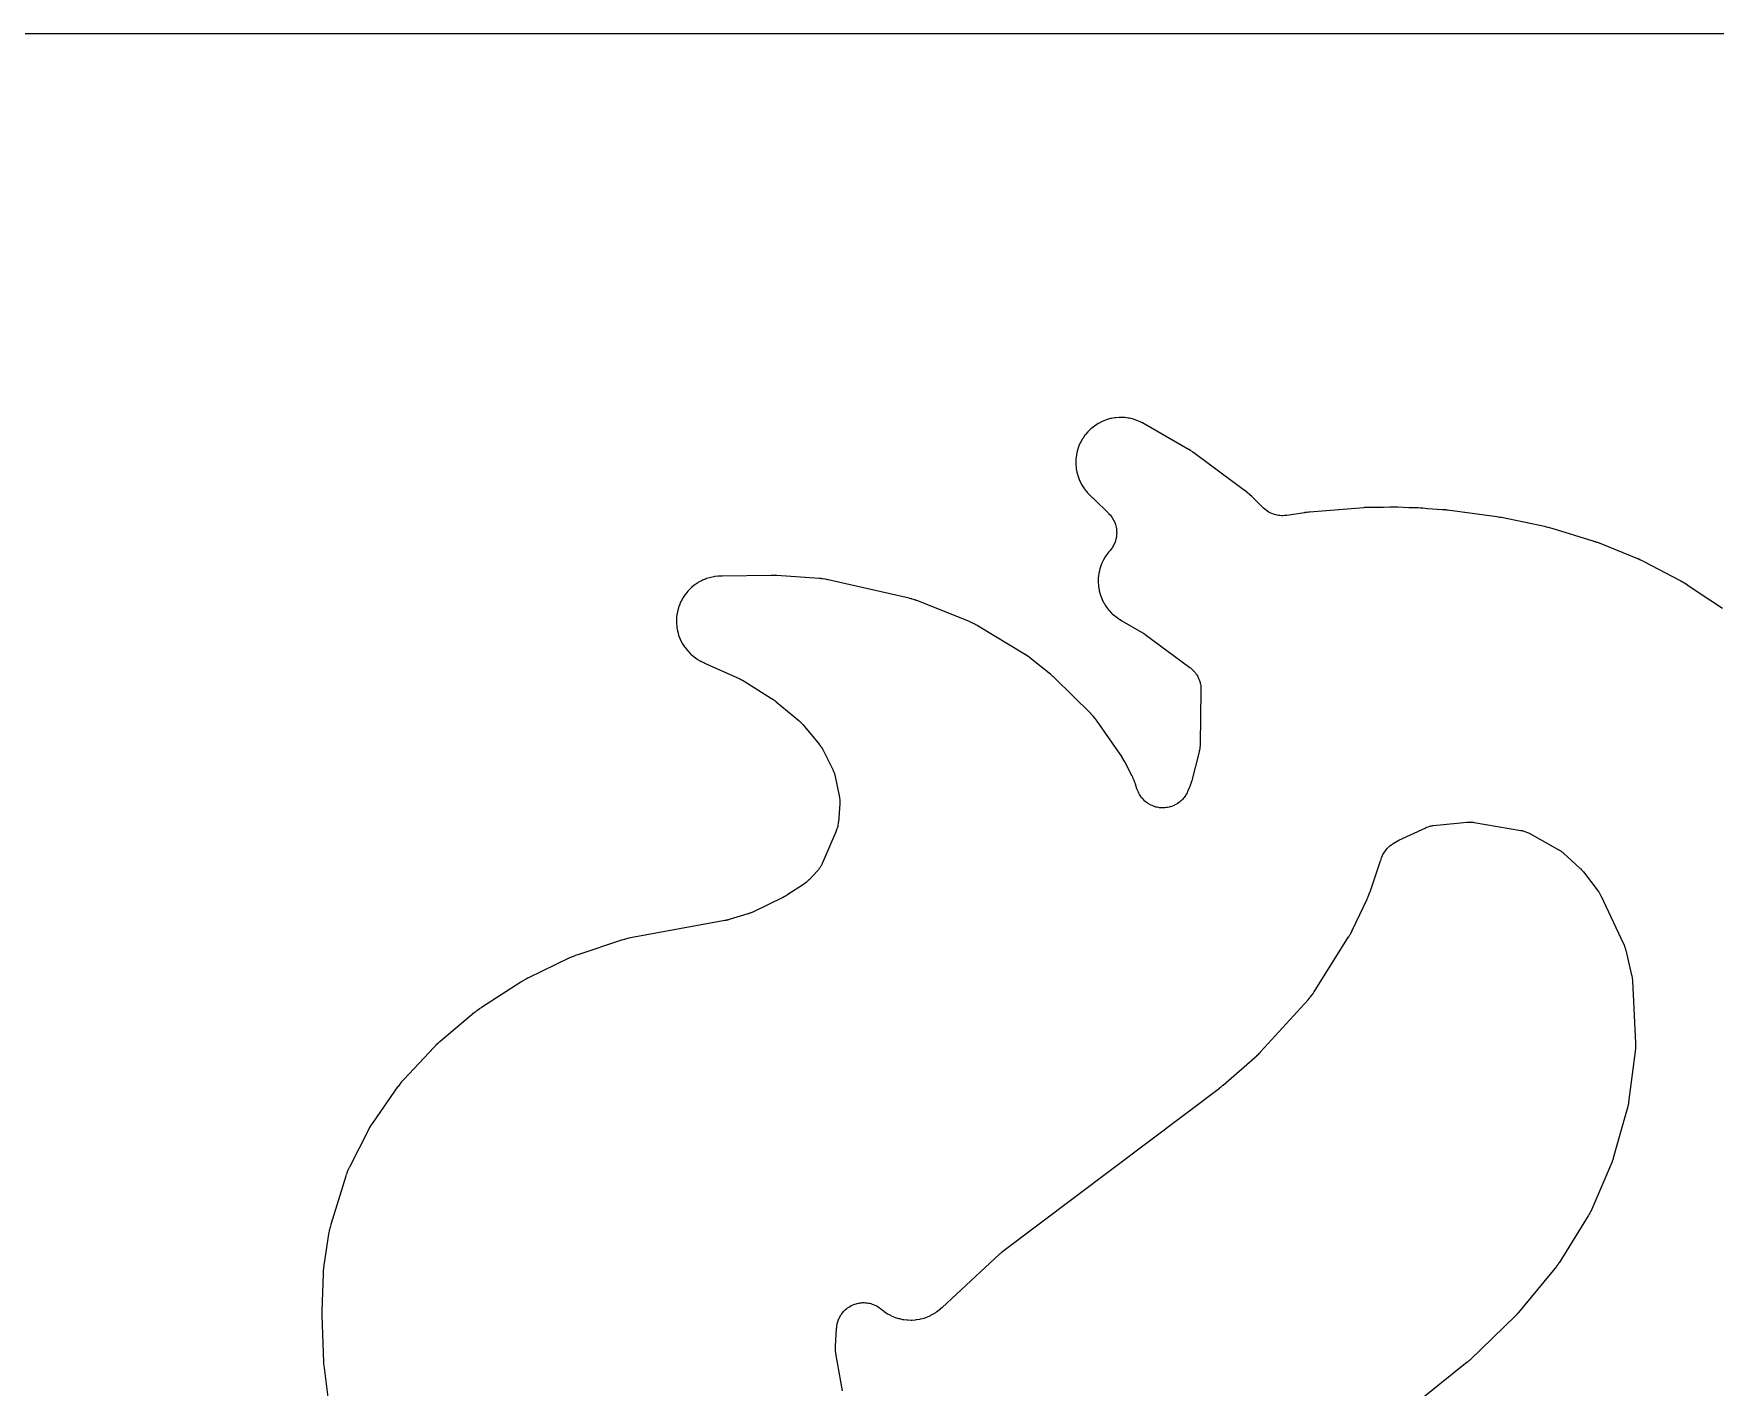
# Model space of a CAD drawing. Header units: millimetres. Extents: x 0 to 300, y 0 to 300.
# Drawn here: x 113.6 to 206.8, y 225 to 300.1 of the extents above; entities that cross this region are included whole.
import ezdxf

# ---------------------------------------------------------------- set-up
doc = ezdxf.new("R2010")
doc.units = ezdxf.units.MM
doc.layers.add('CUT', color=7, linetype='CONTINUOUS')

msp = doc.modelspace()

# ---------------------------------------------------------------- linework, layer by layer
at = {"layer": 'CUT'}
for points in [[(1.4375, 300.0625), (298.5625, 300.0625), (299.4478, 300.0625), (299.5212, 300.0589), (299.5794, 300.0503), (299.6365, 300.036), (299.6918, 300.0162), (299.745, 299.991), (299.7954, 299.9608), (299.8427, 299.9257), (299.8863, 299.8863), (299.9257, 299.8427), (299.9608, 299.7954), (299.991, 299.745), (300.0162, 299.6918), (300.036, 299.6365), (300.0503, 299.5794), (300.0589, 299.5212), (300.0625, 299.4478), (300.0625, 298.5625), (300.0625, 1.4375)], [(207.2076, 268.1979), (206.5025, 268.6702), (205.2625, 269.5028), (205.2493, 269.5114), (205.1625, 269.5664), (205.149, 269.5747), (205.124, 269.5897), (205.1168, 269.5941), (205.0065, 269.6599), (204.9928, 269.6678), (204.9036, 269.7179), (204.8897, 269.7254), (202.8681, 270.7912), (202.8547, 270.7981), (202.7664, 270.8418), (202.7528, 270.8484), (202.6406, 270.9004), (202.6268, 270.9066), (202.5365, 270.9458), (202.5225, 270.9517), (200.388, 271.8146), (200.3758, 271.8193), (200.2966, 271.8494), (200.2843, 271.8539), (200.2576, 271.8634), (200.2551, 271.8643), (200.2021, 271.883), (200.184, 271.8895), (200.1831, 271.8898), (200.1547, 271.8998), (200.1424, 271.904), (200.0619, 271.9306), (200.0495, 271.9345), (197.7607, 272.6343), (197.7477, 272.6381), (197.6629, 272.662), (197.6498, 272.6655), (197.5461, 272.6922), (197.5426, 272.693), (197.5294, 272.6963), (197.4435, 272.7163), (197.4303, 272.7193), (194.968, 273.2357), (194.9578, 273.2377), (194.8871, 273.2513), (194.8761, 273.2533), (194.7876, 273.2686), (194.7769, 273.2703), (194.7067, 273.2812), (194.6952, 273.2828), (191.9658, 273.6491), (191.955, 273.6505), (191.8797, 273.6592), (191.868, 273.6604), (191.7739, 273.6695), (191.7625, 273.6705), (191.688, 273.6762), (191.6758, 273.677), (190.8665, 273.7225), (190.6013, 273.753), (190.5856, 273.7546), (190.4831, 273.7637), (190.4674, 273.7649), (190.3385, 273.7729), (190.3227, 273.7737), (190.2199, 273.7773), (190.2041, 273.7777), (189.825, 273.7811), (189.2051, 273.816), (189.1875, 273.8167), (189.0731, 273.8198), (189.0555, 273.82), (188.9118, 273.8196), (188.8942, 273.8193), (188.7798, 273.8157), (188.7622, 273.8149), (188.4208, 273.7939), (187.6679, 273.8008), (187.6544, 273.8007), (187.5668, 273.7996), (187.5533, 273.7992), (187.4434, 273.7953), (187.4299, 273.7947), (187.3424, 273.7896), (187.329, 273.7886), (184.3391, 273.5466), (184.3296, 273.5457), (184.2633, 273.5393), (184.2531, 273.5382), (184.1706, 273.5288), (184.1606, 273.5276), (184.0956, 273.519), (184.085, 273.5175), (184.0535, 273.5128), (184.0507, 273.5125), (184.0377, 273.5107), (183.0535, 273.3634), (183.0074, 273.3578), (182.9227, 273.3495), (182.8299, 273.3453), (182.7681, 273.3457), (182.6754, 273.3511), (182.6139, 273.3579), (182.5222, 273.3728), (182.4618, 273.3859), (182.3721, 273.4102), (182.3134, 273.4294), (182.2267, 273.4628), (182.1702, 273.488), (182.0875, 273.5302), (182.0339, 273.561), (181.9559, 273.6115), (181.9058, 273.6477), (181.8335, 273.706), (181.77, 273.7627), (181.7362, 273.7945), (181.1289, 274.3965), (181.1134, 274.4113), (181.0109, 274.5058), (180.9949, 274.5201), (180.8622, 274.634), (180.8457, 274.6477), (180.7368, 274.7346), (180.7198, 274.7477), (180.7197, 274.7478), (177.9802, 276.7787), (177.966, 276.7889), (177.8726, 276.854), (177.8581, 276.8638), (177.7385, 276.942), (177.7237, 276.9514), (177.6267, 277.011), (177.6116, 277.0199), (175.1548, 278.4303), (175.1419, 278.4375), (175.0572, 278.4834), (175.0441, 278.4903), (174.9926, 278.5165), (174.9659, 278.5294), (174.7927, 278.6072), (174.7375, 278.6288), (174.56, 278.6883), (174.503, 278.7044), (174.3204, 278.7461), (174.2621, 278.7564), (174.0763, 278.78), (174.0173, 278.7845), (173.8301, 278.7896), (173.7709, 278.7883), (173.5841, 278.775), (173.5253, 278.7678), (173.3407, 278.7361), (173.2829, 278.7232), (173.1024, 278.6735), (173.0461, 278.6549), (172.8714, 278.5876), (172.8172, 278.5636), (172.65, 278.4794), (172.5985, 278.4502), (172.4403, 278.3499), (172.3919, 278.3157), (172.2445, 278.2003), (172.1997, 278.1615), (172.0643, 278.0322), (172.0236, 277.9892), (171.9016, 277.8471), (171.8653, 277.8003), (171.7579, 277.6468), (171.7264, 277.5967), (171.6347, 277.4334), (171.6083, 277.3804), (171.5331, 277.2089), (171.5121, 277.1535), (171.4542, 276.9754), (171.4387, 276.9183), (171.3987, 276.7353), (171.3889, 276.6769), (171.3671, 276.4909), (171.3631, 276.4318), (171.3597, 276.2446), (171.3616, 276.1854), (171.3767, 275.9987), (171.3844, 275.94), (171.4179, 275.7558), (171.4313, 275.6981), (171.4828, 275.518), (171.5018, 275.4619), (171.5708, 275.2878), (171.5953, 275.2339), (171.6811, 275.0675), (171.7108, 275.0162), (171.8126, 274.859), (171.8472, 274.811), (171.964, 274.6646), (172.0031, 274.6202), (172.1356, 274.4842), (172.1568, 274.4635), (172.2135, 274.4107), (172.2184, 274.4062), (172.2528, 274.3749), (172.258, 274.3702), (172.2901, 274.3417), (172.299, 274.3337), (172.3208, 274.3138), (172.3301, 274.3052), (172.34, 274.2959), (172.3488, 274.2875), (172.3691, 274.2679), (172.3778, 274.2595), (173.1658, 273.479), (173.1973, 273.4462), (173.2536, 273.3845), (173.3115, 273.3143), (173.3476, 273.2656), (173.3981, 273.1898), (173.4291, 273.1377), (173.4717, 273.0572), (173.4972, 273.0023), (173.5315, 272.9179), (173.5514, 272.8607), (173.5769, 272.7733), (173.5909, 272.7143), (173.6075, 272.6247), (173.6155, 272.5647), (173.6229, 272.4739), (173.6248, 272.4133), (173.623, 272.3223), (173.6187, 272.2618), (173.6077, 272.1714), (173.5974, 272.1117), (173.5773, 272.0229), (173.561, 271.9645), (173.5321, 271.8782), (173.5099, 271.8218), (173.4724, 271.7388), (173.4447, 271.6849), (173.399, 271.6061), (173.3659, 271.5553), (173.3125, 271.4816), (173.2602, 271.4166), (173.2308, 271.3818), (173.1709, 271.3147), (173.1337, 271.2686), (173.0234, 271.1172), (172.991, 271.0676), (172.8962, 270.9061), (172.8687, 270.8536), (172.7903, 270.6835), (172.7682, 270.6286), (172.707, 270.4516), (172.6904, 270.3947), (172.6469, 270.2126), (172.636, 270.1543), (172.6107, 269.9688), (172.6056, 269.9098), (172.5987, 269.7226), (172.5994, 269.6634), (172.611, 269.4764), (172.6176, 269.4176), (172.6475, 269.2327), (172.6599, 269.1748), (172.7079, 268.9938), (172.7259, 268.9373), (172.7916, 268.7619), (172.8151, 268.7075), (172.8977, 268.5395), (172.9265, 268.4877), (173.0253, 268.3286), (173.059, 268.2799), (173.173, 268.1313), (173.2113, 268.0861), (173.3395, 267.9495), (173.3821, 267.9084), (173.523, 267.7851), (173.5695, 267.7483), (173.724, 267.638), (173.7486, 267.6214), (173.7973, 267.5901), (173.8098, 267.5823), (173.8921, 267.5323), (173.9049, 267.5248), (175.0032, 266.8943), (175.0078, 266.8916), (175.0151, 266.8874), (175.0368, 266.8743), (175.0758, 266.8501), (175.0927, 266.8394), (175.1091, 266.8287), (175.1143, 266.8253), (175.1181, 266.8228), (175.1397, 266.808), (175.18, 266.7796), (175.1978, 266.7668), (177.6755, 264.9301), (177.7092, 264.9039), (177.7697, 264.8544), (177.8332, 264.7973), (177.8736, 264.7574), (177.9313, 264.6945), (177.9677, 264.6509), (178.0193, 264.5829), (178.0514, 264.536), (178.0962, 264.4634), (178.1238, 264.4137), (178.1615, 264.3372), (178.1843, 264.2851), (178.2146, 264.2053), (178.2323, 264.1513), (178.2549, 264.069), (178.2674, 264.0136), (178.2822, 263.9295), (178.2893, 263.8731), (178.2961, 263.7881), (178.2985, 263.7099), (178.2989, 263.6672), (178.2517, 260.6953), (178.2514, 260.6822), (178.2507, 260.6604), (178.2476, 260.6078), (178.2397, 260.5191), (178.2353, 260.4799), (178.2348, 260.4759), (178.2287, 260.4369), (178.213, 260.3492), (178.2023, 260.2977), (178.1972, 260.2765), (178.1941, 260.2637), (177.7876, 258.6702), (177.7835, 258.6546), (177.7736, 258.6183), (177.7691, 258.6027), (177.7636, 258.5839), (177.7589, 258.5684), (177.7476, 258.5325), (177.7427, 258.5171), (177.7337, 258.49), (177.7284, 258.4747), (177.7159, 258.4392), (177.7104, 258.424), (177.7035, 258.4056), (177.6977, 258.3905), (177.6839, 258.3555), (177.6778, 258.3405), (177.5753, 258.0934), (177.5575, 258.0533), (177.5232, 257.9807), (177.4818, 257.9033), (177.4519, 257.8533), (177.4032, 257.7803), (177.3685, 257.7334), (177.313, 257.6656), (177.2739, 257.6222), (177.212, 257.5601), (177.1689, 257.5208), (177.1013, 257.465), (177.0545, 257.43), (176.9818, 257.3811), (176.9319, 257.3509), (176.8548, 257.3092), (176.8021, 257.284), (176.7213, 257.25), (176.6664, 257.2301), (176.5827, 257.2041), (176.5262, 257.1896), (176.4403, 257.1719), (176.3826, 257.163), (176.2954, 257.1537), (176.2372, 257.1504), (176.1495, 257.1497), (176.0912, 257.1521), (176.0039, 257.1599), (175.9461, 257.168), (175.8599, 257.1843), (175.8032, 257.1979), (175.719, 257.2225), (175.6639, 257.2416), (175.5825, 257.2743), (175.5295, 257.2986), (175.4517, 257.3391), (175.4013, 257.3685), (175.3278, 257.4163), (175.2805, 257.4505), (175.212, 257.5052), (175.1682, 257.5438), (175.1054, 257.6049), (175.0656, 257.6476), (175.009, 257.7146), (174.9736, 257.761), (174.9238, 257.8331), (174.893, 257.8827), (174.8504, 257.9594), (174.8246, 258.0117), (174.7898, 258.0922), (174.7614, 258.1673), (174.747, 258.2087), (174.6646, 258.4642), (174.6608, 258.4757), (174.6352, 258.5499), (174.6312, 258.5613), (174.6149, 258.6056), (174.6061, 258.6281), (174.5462, 258.7731), (174.5365, 258.7952), (174.5167, 258.8381), (174.5115, 258.849), (174.4772, 258.9195), (174.4718, 258.9304), (174.0871, 259.6826), (174.0773, 259.701), (174.0111, 259.8199), (174.0006, 259.838), (173.9125, 259.9841), (173.9014, 260.0019), (173.8272, 260.1159), (173.8154, 260.1332), (172.5412, 261.9474), (172.5334, 261.9582), (172.482, 262.028), (172.474, 262.0387), (172.4422, 262.08), (172.4254, 262.1008), (172.3136, 262.2332), (172.2959, 262.2532), (172.2605, 262.2915), (172.2514, 262.3012), (172.1911, 262.3636), (172.1817, 262.3731), (170.1892, 264.3465), (170.1775, 264.3577), (170.101, 264.4295), (170.0891, 264.4404), (169.9907, 264.5279), (169.9785, 264.5385), (169.8982, 264.6061), (169.8857, 264.6163), (168.9036, 265.3991), (168.8883, 265.4109), (168.788, 265.4857), (168.7724, 265.497), (168.6436, 265.5868), (168.6276, 265.5976), (168.5226, 265.6658), (168.5063, 265.6761), (165.9456, 267.2268), (165.9352, 267.233), (165.8669, 267.2725), (165.8563, 267.2785), (165.8148, 267.3014), (165.7933, 267.3127), (165.6523, 267.3832), (165.6303, 267.3936), (165.5871, 267.4131), (165.576, 267.418), (165.5034, 267.4489), (165.4922, 267.4535), (162.602, 268.617), (162.5916, 268.6211), (162.5183, 268.649), (162.5074, 268.6531), (162.459, 268.6704), (162.4355, 268.6783), (162.2882, 268.7244), (162.2653, 268.7311), (162.2254, 268.7419), (162.2145, 268.7447), (162.1394, 268.7635), (162.1271, 268.7664), (157.6262, 269.791), (157.6154, 269.7934), (157.5401, 269.8091), (157.5288, 269.8113), (157.4792, 269.8206), (157.4552, 269.8247), (157.3051, 269.8467), (157.2819, 269.8496), (157.2415, 269.854), (157.2305, 269.855), (157.1547, 269.8618), (157.1424, 269.8627), (154.7587, 270.0244), (154.7474, 270.0251), (154.6692, 270.0289), (154.6572, 270.0294), (154.5596, 270.0322), (154.5478, 270.0324), (154.4707, 270.0331), (154.458, 270.0331), (151.7422, 270.0005), (151.7277, 270.0002), (151.6336, 269.9968), (151.6191, 269.9961), (151.5626, 269.9926), (151.5337, 269.9902), (151.3491, 269.97), (151.2918, 269.961), (151.1124, 269.9236), (151.0563, 269.9091), (150.8813, 269.8546), (150.8269, 269.8347), (150.658, 269.7636), (150.6057, 269.7385), (150.4445, 269.6514), (150.3949, 269.6215), (150.2428, 269.5192), (150.1963, 269.4846), (150.0548, 269.3682), (150.0119, 269.3292), (149.8823, 269.1997), (149.8433, 269.1568), (149.7268, 269.0153), (149.6922, 268.9689), (149.5899, 268.8168), (149.5599, 268.7672), (149.4727, 268.606), (149.4476, 268.5538), (149.3764, 268.3849), (149.3565, 268.3305), (149.3019, 268.1556), (149.2873, 268.0995), (149.2499, 267.9201), (149.2408, 267.8629), (149.2208, 267.6807), (149.2173, 267.6228), (149.215, 267.4396), (149.2171, 267.3817), (149.2325, 267.1991), (149.2401, 267.1416), (149.2731, 266.9614), (149.2862, 266.9049), (149.3364, 266.7287), (149.355, 266.6738), (149.4219, 266.5032), (149.4457, 266.4503), (149.5288, 266.287), (149.5575, 266.2367), (149.656, 266.0821), (149.6895, 266.0348), (149.8024, 265.8905), (149.8403, 265.8466), (149.9666, 265.7138), (150.0085, 265.6738), (150.1471, 265.5539), (150.1927, 265.5181), (150.3421, 265.4121), (150.391, 265.3809), (150.5522, 265.2885), (150.5777, 265.2747), (150.6281, 265.249), (150.6411, 265.2426), (150.726, 265.2018), (150.7391, 265.1956), (152.6916, 264.3151), (152.7055, 264.3087), (152.7379, 264.2935), (152.7517, 264.2868), (152.7684, 264.2786), (152.7821, 264.2717), (152.8139, 264.2554), (152.8274, 264.2482), (152.8384, 264.2424), (152.8519, 264.235), (152.8831, 264.2176), (152.8965, 264.21), (152.9127, 264.2006), (152.9259, 264.1928), (152.9565, 264.1743), (152.9696, 264.1662), (154.4887, 263.214), (154.5013, 263.2059), (154.5307, 263.1868), (154.5433, 263.1785), (154.5585, 263.1682), (154.5709, 263.1597), (154.5996, 263.1396), (154.6119, 263.1309), (154.6216, 263.1238), (154.6337, 263.1149), (154.6618, 263.0939), (154.6737, 263.0847), (154.6882, 263.0735), (154.7, 263.0642), (154.7274, 263.0422), (154.739, 263.0327), (155.9969, 261.9869), (156.0047, 261.9804), (156.0116, 261.9744), (156.041, 261.9483), (156.0929, 261.9001), (156.1145, 261.8794), (156.1343, 261.8589), (156.1799, 261.8102), (156.2063, 261.7808), (156.2148, 261.7708), (156.2222, 261.7621), (157.1207, 260.6874), (157.129, 260.6773), (157.1363, 260.6682), (157.1671, 260.6281), (157.2202, 260.5545), (157.2419, 260.523), (157.2613, 260.4921), (157.305, 260.4185), (157.3297, 260.3743), (157.3375, 260.3593), (157.3441, 260.3463), (157.8828, 259.2704), (157.8871, 259.2617), (157.8899, 259.2559), (157.9074, 259.2178), (157.9315, 259.1618), (157.9562, 259.0981), (157.9711, 259.0547), (157.9895, 258.9942), (158.0021, 258.947), (158.0112, 258.9096), (158.0138, 258.898), (158.0161, 258.8875), (158.2393, 257.8187), (158.2414, 257.8083), (158.2428, 257.8015), (158.2505, 257.7564), (158.26, 257.6907), (158.2676, 257.6166), (158.2706, 257.5666), (158.2721, 257.4979), (158.2713, 257.4452), (158.2697, 257.4035), (158.2689, 257.3905), (158.2681, 257.3787), (158.191, 256.3533), (158.19, 256.341), (158.1893, 256.3329), (158.1829, 256.2794), (158.1713, 256.2019), (158.1541, 256.1159), (158.1396, 256.0583), (158.1165, 255.9811), (158.0964, 255.9237), (158.0792, 255.8783), (158.0733, 255.8639), (158.0679, 255.8511), (157.3193, 254.1058), (157.303, 254.0701), (157.2718, 254.0053), (157.2347, 253.9362), (157.208, 253.8912), (157.165, 253.8256), (157.1345, 253.7832), (157.086, 253.7215), (157.0391, 253.667), (157.0129, 253.6378), (156.5829, 253.1801), (156.5736, 253.1703), (156.5626, 253.159), (156.524, 253.1214), (156.4584, 253.0612), (156.4297, 253.0361), (156.3999, 253.0123), (156.3291, 252.9583), (156.2853, 252.9269), (156.2722, 252.918), (156.261, 252.9106), (155.3936, 252.3458), (155.3819, 252.3383), (155.3544, 252.321), (155.3425, 252.3137), (155.328, 252.3049), (155.3161, 252.2977), (155.288, 252.2813), (155.276, 252.2743), (155.2662, 252.2688), (155.2541, 252.262), (155.2256, 252.2465), (155.2133, 252.2399), (155.1982, 252.232), (155.1859, 252.2256), (155.1569, 252.2109), (155.1444, 252.2047), (153.4452, 251.3768), (153.437, 251.3729), (153.4297, 251.3694), (153.3977, 251.355), (153.3396, 251.3301), (153.317, 251.3209), (153.2906, 251.3109), (153.2351, 251.2912), (153.2017, 251.28), (153.1905, 251.2765), (153.1808, 251.2735), (152.1437, 250.9617), (152.1318, 250.9582), (152.1039, 250.9502), (152.0919, 250.9469), (152.0772, 250.9429), (152.0652, 250.9397), (152.0371, 250.9325), (152.025, 250.9295), (152.0153, 250.9272), (152.0032, 250.9244), (151.9749, 250.9179), (151.9627, 250.9153), (151.9479, 250.9121), (151.9357, 250.9096), (151.9072, 250.904), (151.895, 250.9017), (146.6652, 249.9419), (146.6448, 249.9378), (146.513, 249.9089), (146.4928, 249.9041), (146.3288, 249.8621), (146.3088, 249.8566), (146.1792, 249.8186), (146.1594, 249.8124), (143.7415, 249.0112), (143.7234, 249.0049), (143.6061, 248.9618), (143.5881, 248.9549), (143.4428, 248.8961), (143.4251, 248.8886), (143.3108, 248.8381), (143.2934, 248.8301), (141.0039, 247.7294), (140.9871, 247.721), (140.8788, 247.6647), (140.8622, 247.6557), (140.7285, 247.5808), (140.7123, 247.5714), (140.6077, 247.5084), (140.5917, 247.4984), (138.4014, 246.0839), (138.3859, 246.0735), (138.2859, 246.0044), (138.2707, 245.9935), (138.1479, 245.903), (138.1331, 245.8916), (138.0376, 245.8164), (138.0231, 245.8046), (136.0969, 244.1884), (136.0834, 244.1768), (135.9974, 244.1001), (135.9843, 244.0881), (135.8792, 243.9888), (135.8665, 243.9764), (135.7851, 243.8948), (135.7727, 243.882), (134.0943, 242.0962), (134.0799, 242.0804), (133.9885, 241.9759), (133.9747, 241.9596), (133.8648, 241.8245), (133.8516, 241.8077), (133.7679, 241.697), (133.7553, 241.6797), (132.3921, 239.7376), (132.3802, 239.7198), (132.3043, 239.6031), (132.2929, 239.5849), (132.2031, 239.4352), (132.1924, 239.4166), (132.1251, 239.2948), (132.115, 239.2758), (131.0799, 237.2336), (131.0742, 237.2222), (131.0385, 237.1478), (131.0331, 237.1363), (131.0126, 237.0911), (131.0026, 237.0678), (130.9407, 236.9148), (130.9316, 236.8911), (130.915, 236.8443), (130.9108, 236.8323), (130.8848, 236.754), (130.8809, 236.7419), (130.0508, 234.0563), (130.0447, 234.0352), (130.0075, 233.897), (130.0021, 233.8757), (129.9619, 233.7009), (129.9573, 233.6793), (129.9303, 233.5389), (129.9266, 233.5172), (129.661, 231.7952), (129.6585, 231.7772), (129.6441, 231.6602), (129.6421, 231.6422), (129.6284, 231.4949), (129.627, 231.4769), (129.6197, 231.3592), (129.6188, 231.3411), (129.5517, 229.2523), (129.5515, 229.2424), (129.5504, 229.1738), (129.5503, 229.1632), (129.5505, 229.0777), (129.5506, 229.0673), (129.5519, 228.9998), (129.5522, 228.9887), (129.6482, 226.4438), (129.6488, 226.4307), (129.6539, 226.3455), (129.6548, 226.3324), (129.6636, 226.2255), (129.6648, 226.2125), (129.6736, 226.1276), (129.6751, 226.1145), (129.9362, 224.0414)], [(158.4131, 224.8386), (158.055, 226.9089), (158.0475, 226.9609), (158.0367, 227.0564), (158.031, 227.1611), (158.0314, 227.2572), (158.0331, 227.3097), (158.0945, 228.2987), (158.0985, 228.3436), (158.1077, 228.4256), (158.1223, 228.5145), (158.1349, 228.5731), (158.1583, 228.6601), (158.1767, 228.7172), (158.2086, 228.8014), (158.2327, 228.8564), (158.2729, 228.937), (158.3023, 228.9893), (158.3504, 229.0654), (158.3849, 229.1145), (158.4403, 229.1855), (158.4796, 229.2309), (158.5418, 229.296), (158.5854, 229.3372), (158.6539, 229.3957), (158.7014, 229.4324), (158.7753, 229.4838), (158.8262, 229.5155), (158.905, 229.5592), (158.9588, 229.5857), (159.0415, 229.6214), (159.0977, 229.6423), (159.1836, 229.6695), (159.2416, 229.6848), (159.3298, 229.7033), (159.389, 229.7126), (159.4786, 229.7222), (159.5385, 229.7256), (159.6286, 229.7262), (159.6885, 229.7235), (159.7782, 229.7151), (159.8375, 229.7065), (159.9259, 229.6891), (159.9841, 229.6746), (160.0703, 229.6485), (160.1268, 229.6283), (160.21, 229.5937), (160.2641, 229.5679), (160.3434, 229.5252), (160.3947, 229.4941), (160.4693, 229.4436), (160.5353, 229.394), (160.5706, 229.3661), (160.6712, 229.2823), (160.7172, 229.2475), (160.8678, 229.1448), (160.9169, 229.1147), (161.0767, 229.0269), (161.1285, 229.0016), (161.2959, 228.9295), (161.3499, 228.9093), (161.5235, 228.8537), (161.5791, 228.8387), (161.7573, 228.8), (161.8141, 228.7905), (161.9951, 228.769), (162.0526, 228.765), (162.2349, 228.761), (162.2925, 228.7625), (162.4743, 228.776), (162.5315, 228.7831), (162.7111, 228.814), (162.7674, 228.8265), (162.9433, 228.8745), (162.9981, 228.8923), (163.1685, 228.957), (163.2214, 228.98), (163.3848, 229.0607), (163.4352, 229.0887), (163.5901, 229.1847), (163.6376, 229.2174), (163.7846, 229.3294), (163.8071, 229.3474), (163.8502, 229.3837), (163.8611, 229.3931), (163.9314, 229.4551), (163.9421, 229.4648), (167.1294, 232.4171), (167.1379, 232.4248), (167.1576, 232.4426), (167.1661, 232.4502), (167.1766, 232.4594), (167.1852, 232.4669), (167.2054, 232.4842), (167.2141, 232.4916), (167.2296, 232.5045), (167.2384, 232.5118), (167.259, 232.5286), (167.2679, 232.5358), (167.2788, 232.5444), (167.2878, 232.5515), (167.3088, 232.5677), (167.3179, 232.5747), (179.3213, 241.6196), (179.3291, 241.6257), (179.3835, 241.6681), (179.3918, 241.6747), (179.4587, 241.7287), (179.4667, 241.7353), (179.5188, 241.779), (179.5272, 241.7862), (181.292, 243.3213), (181.305, 243.3329), (181.3878, 243.4093), (181.4004, 243.4212), (181.5016, 243.5201), (181.5138, 243.5324), (181.5921, 243.6135), (181.604, 243.6261), (184.2318, 246.5087), (184.2406, 246.5185), (184.2972, 246.5835), (184.3058, 246.5935), (184.339, 246.6333), (184.3555, 246.654), (184.4598, 246.791), (184.4754, 246.8125), (184.5049, 246.855), (184.5124, 246.866), (184.5599, 246.9378), (184.5671, 246.9489), (186.4864, 249.9933), (186.4959, 250.0088), (186.5556, 250.1101), (186.5645, 250.1259), (186.5646, 250.1261), (186.6356, 250.2553), (186.6441, 250.2713), (186.6976, 250.3761), (186.7056, 250.3924), (187.5113, 252.0959), (187.5184, 252.1116), (187.5634, 252.2141), (187.5701, 252.23), (187.6227, 252.3602), (187.629, 252.3763), (187.668, 252.4812), (187.6737, 252.4975), (188.2586, 254.2222), (188.2639, 254.2386), (188.2829, 254.3003), (188.2976, 254.3442), (188.3266, 254.4238), (188.3627, 254.5089), (188.3897, 254.5643), (188.4343, 254.6452), (188.4668, 254.6975), (188.5195, 254.7735), (188.5571, 254.8222), (188.6174, 254.8924), (188.6598, 254.9369), (188.7269, 255.0005), (188.7737, 255.0405), (188.847, 255.0969), (188.9167, 255.145), (188.9555, 255.1703), (189.2728, 255.3662), (190.7591, 256.0488), (190.7705, 256.0539), (190.7781, 256.0572), (190.8285, 256.0778), (190.9028, 256.1054), (190.9875, 256.1322), (191.0456, 256.1475), (191.0696, 256.1526), (191.1112, 256.1595), (191.1539, 256.1656), (191.1673, 256.1671), (191.1795, 256.1685), (192.5097, 256.3054), (193.0306, 256.3559), (193.0405, 256.3568), (193.0471, 256.3573), (193.09, 256.36), (193.1525, 256.3623), (193.2226, 256.3622), (193.2697, 256.3603), (193.3343, 256.3554), (193.384, 256.3498), (193.423, 256.3445), (193.4351, 256.3426), (193.446, 256.3409), (196.0269, 255.9023), (196.0394, 255.9001), (196.0476, 255.8986), (196.1017, 255.8869), (196.1473, 255.8755), (196.4518, 255.7651), (196.4561, 255.7631), (196.5005, 255.7409), (196.5147, 255.7333), (196.5271, 255.7265), (198.0704, 254.8694), (198.0817, 254.863), (198.0918, 254.8572), (198.1346, 254.8311), (198.2101, 254.7819), (198.2415, 254.7604), (198.2704, 254.7387), (198.3373, 254.6862), (198.376, 254.6541), (198.3885, 254.643), (198.3994, 254.6333), (199.3119, 253.8044), (199.3191, 253.7978), (199.3255, 253.7918), (199.3525, 253.7657), (199.4001, 253.7176), (199.4199, 253.697), (199.4381, 253.6767), (199.4659, 253.6446), (199.4893, 253.6165), (199.4972, 253.6065), (199.5041, 253.5978), (200.2665, 252.6147), (200.274, 252.6049), (200.2807, 252.596), (200.3085, 252.557), (200.3566, 252.4856), (200.3762, 252.455), (200.3937, 252.4252), (200.4332, 252.3542), (200.4555, 252.3117), (200.4625, 252.2973), (200.4685, 252.2848), (201.727, 249.6085), (201.7319, 249.5979), (201.7362, 249.5883), (201.7539, 249.5467), (201.7837, 249.4712), (201.7957, 249.4391), (201.8058, 249.408), (201.8282, 249.3348), (201.8404, 249.2912), (201.844, 249.2765), (201.8471, 249.2638), (202.1755, 247.8734), (202.1778, 247.8635), (202.1798, 247.8545), (202.1877, 247.8157), (202.2002, 247.7456), (202.2049, 247.7159), (202.2085, 247.6874), (202.2156, 247.6207), (202.219, 247.5811), (202.2198, 247.5679), (202.2205, 247.5564), (202.3929, 244.1073), (202.3933, 244.0975), (202.3937, 244.0887), (202.3943, 244.0507), (202.3941, 243.9823), (202.3935, 243.9534), (202.3921, 243.926), (202.3875, 243.8617), (202.3841, 243.8237), (202.3826, 243.8111), (202.3813, 243.8001), (202.0103, 240.8406), (202.0094, 240.8338), (202.0073, 240.818), (202.0069, 240.8153), (202.0025, 240.7869), (201.9965, 240.7519), (201.9845, 240.6937), (201.9677, 240.6238), (201.9594, 240.5917), (201.6366, 239.437), (201.1573, 237.7342), (201.1532, 237.7198), (201.1431, 237.6862), (201.1387, 237.6719), (201.1332, 237.6547), (201.1286, 237.6405), (201.1192, 237.6125), (201.1077, 237.5817), (201.1023, 237.5677), (201.0956, 237.5506), (201.0901, 237.5366), (201.0767, 237.5042), (201.0709, 237.4903), (199.9059, 234.7828), (199.9031, 234.7764), (199.8965, 234.7614), (199.8954, 234.7589), (199.8828, 234.7319), (199.8581, 234.6809), (199.8292, 234.6263), (199.792, 234.5616), (199.7744, 234.5321), (198.1516, 231.9391), (198.1437, 231.9268), (198.1252, 231.8982), (198.1171, 231.886), (198.1073, 231.8714), (198.0991, 231.8594), (198.0821, 231.835), (198.0637, 231.8102), (198.055, 231.7986), (198.0441, 231.7846), (198.0352, 231.7731), (198.0141, 231.7465), (198.0049, 231.7352), (195.909, 229.1837), (195.9009, 229.1739), (195.8817, 229.1513), (195.8734, 229.1416), (195.8633, 229.1299), (195.8549, 229.1204), (195.8351, 229.0983), (195.8266, 229.0889), (195.8196, 229.0814), (195.811, 229.0721), (195.7942, 229.0544), (195.7907, 229.0507), (195.7819, 229.0415), (195.7711, 229.0305), (195.7622, 229.0215), (195.7413, 229.0006), (195.7322, 228.9917), (193.2055, 226.5431), (193.1976, 226.5356), (193.1791, 226.518), (193.1711, 226.5105), (193.1612, 226.5015), (193.1531, 226.4941), (193.1364, 226.479), (193.1189, 226.4639), (193.1105, 226.4569), (193.1002, 226.4483), (193.0918, 226.4413), (193.072, 226.4251), (193.0635, 226.4182), (190.0204, 223.9934)]]:
    msp.add_lwpolyline(points, dxfattribs=at)

doc.saveas('drawing.dxf')
